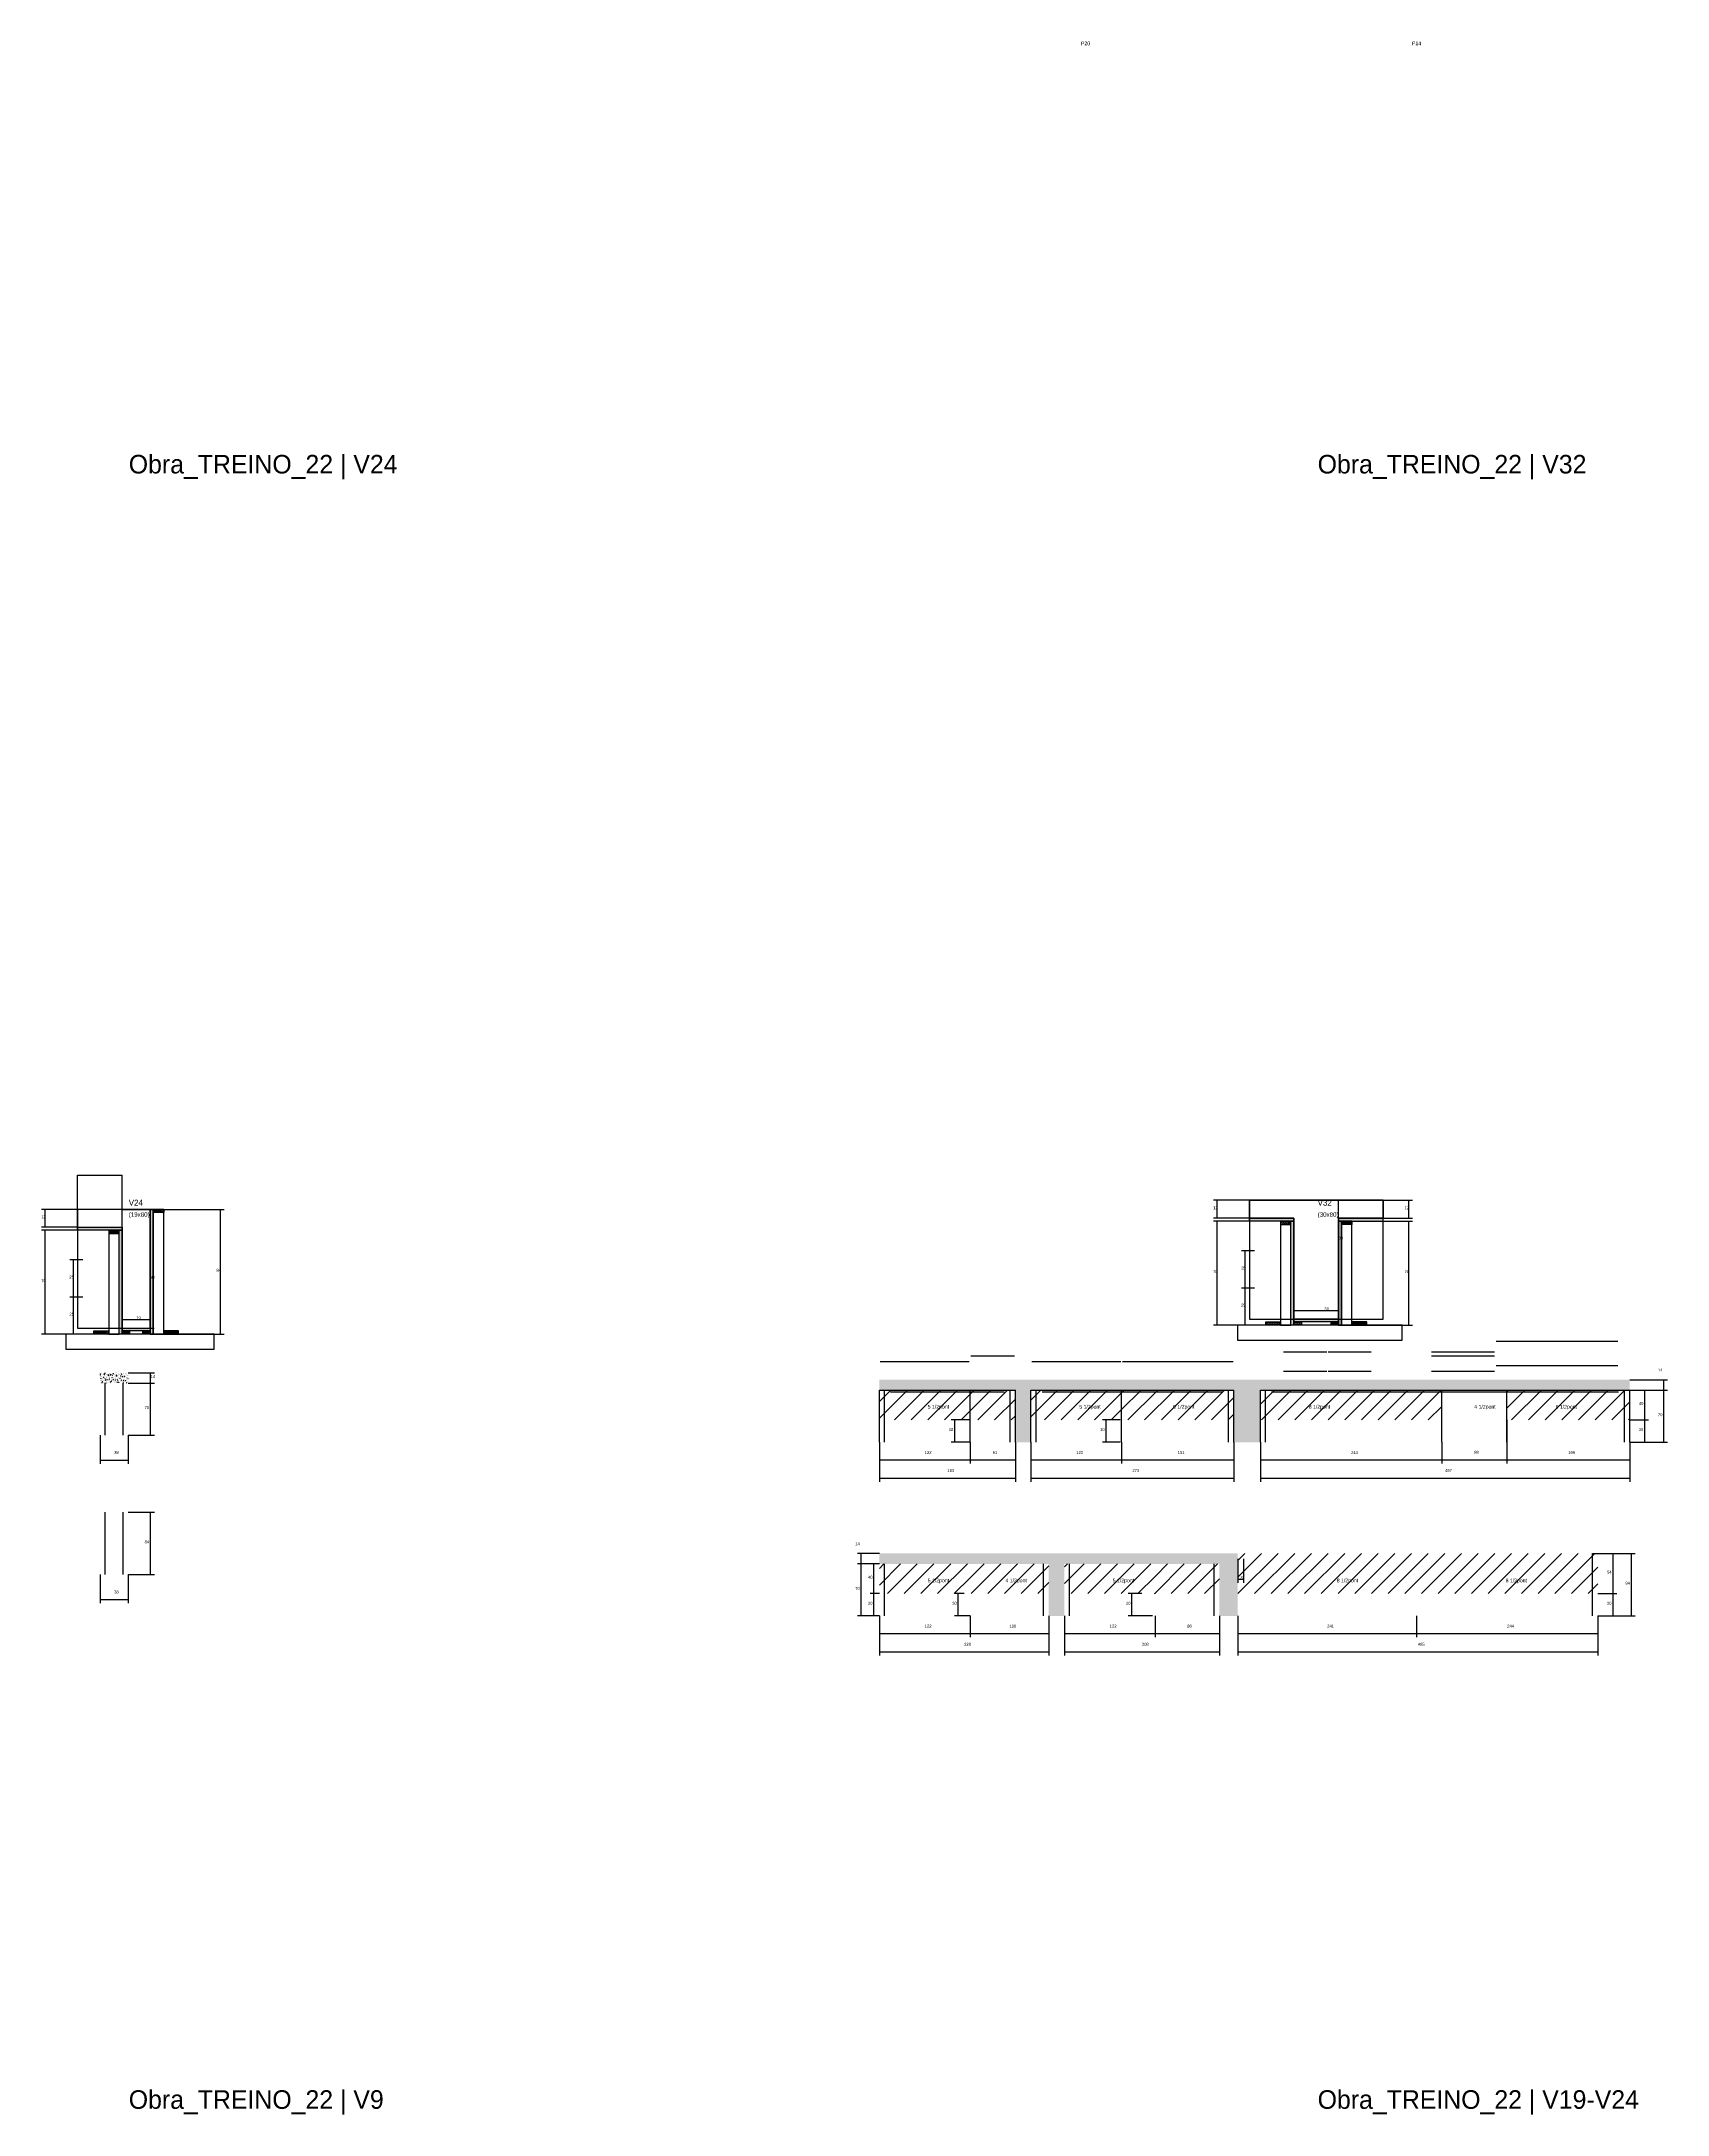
# Model space of a CAD drawing. Header units: metres. Extents: x -2848 to 22762, y -49062 to 1016.
# Drawn here: x 9482 to 11671, y -36418 to -33629 of the extents above; entities that cross this region are included whole.
import ezdxf

# ---------------------------------------------------------------- set-up
doc = ezdxf.new("R2010")
doc.units = ezdxf.units.M
for name, color, linetype in [('CONCRETO', 251, 'Continuous'), ('COTA', 4, 'Continuous'), ('Cota Seção (2x)', 4, 'Continuous'), ('Hachura', 253, 'Continuous'), ('LABEL_ID', 3, 'Continuous'), ('Madeira', 126, 'Continuous'), ('NOMENCLATURA', 7, 'Continuous'), ('Painéis', 200, 'Continuous'), ('SARR_2.2x7', 40, 'Continuous'), ('Texto Seção', 7, 'Continuous')]:
    doc.layers.add(name, color=color, linetype=linetype)

msp = doc.modelspace()

# ---------------------------------------------------------------- hatches: boundary and pattern name
at = {"layer": 'COTA'}
h = msp.add_hatch(dxfattribs=at)
h.set_pattern_fill('AR-CONC', scale=0.03)
h.paths.add_polyline_path([(9561.3, -35433.7), (9599.3, -35433.7), (9599.3, -35419.7), (9561.3, -35419.7)])
h = msp.add_hatch(dxfattribs=at)
h.set_pattern_fill('AR-CONC', scale=0.03)
h.paths.add_polyline_path([(10793.2, -35443.2), (10793.2, -35513.2), (10814.2, -35513.2), (10814.2, -35443.2), (11087.2, -35443.2), (11087.2, -35513.2), (11123, -35513.2), (11123, -35443.2), (11620, -35443.2), (11620, -35429.2), (10610.2, -35429.2), (10610.2, -35443.2)])
h = msp.add_hatch(dxfattribs=at)
h.set_pattern_fill('AR-CONC', scale=0.03)
h.paths.add_polyline_path([(10838.2, -35746.9), (10859.2, -35746.9), (10859.2, -35676.9), (11067.7, -35676.9), (11067.7, -35746.9), (11092.5, -35746.9), (11092.5, -35662.9), (10610.2, -35662.9), (10610.2, -35676.9), (10838.2, -35676.9)])
at = {"layer": 'Hachura'}
h = msp.add_hatch(color=8, dxfattribs=at)
h.dxf.hatch_style = 1
h.paths.add_polyline_path([(9633, -35200), (9629, -35200), (9629, -35200), (9629, -35368), (9629, -35368), (9633, -35368), (9633, -35368), (9633, -35200)])
h = msp.add_hatch(dxfattribs=at)
h.set_pattern_fill('ANSI31', scale=0.5)
h.paths.add_polyline_path([(9647, -35200), (9647, -35204.4), (9647, -35204.4), (9633, -35204.4), (9633, -35204.4), (9633, -35200), (9633, -35200), (9647, -35200)])
h = msp.add_hatch(color=8, dxfattribs=at)
h.dxf.hatch_style = 1
h.paths.add_polyline_path([(11108.1, -35215.8), (11108.1, -35211.8), (11108.1, -35211.8), (11168.1, -35211.8), (11168.1, -35211.8), (11168.1, -35215.8), (11168.1, -35215.8), (11108.1, -35215.8)])
h = msp.add_hatch(dxfattribs=at)
h.set_pattern_fill('ANSI31', scale=0.5)
h.paths.add_polyline_path([(11150.1, -35215.8), (11150.1, -35220.2), (11150.1, -35220.2), (11164.1, -35220.2), (11164.1, -35220.2), (11164.1, -35215.8), (11164.1, -35215.8), (11150.1, -35215.8)])
h = msp.add_hatch(color=8, dxfattribs=at)
h.dxf.hatch_style = 1
h.paths.add_polyline_path([(11164.1, -35215.8), (11168.1, -35215.8), (11168.1, -35215.8), (11168.1, -35355.8), (11168.1, -35355.8), (11164.1, -35355.8), (11164.1, -35355.8), (11164.1, -35215.8)])
h = msp.add_hatch(color=8, dxfattribs=at)
h.dxf.hatch_style = 1
h.paths.add_polyline_path([(11288.1, -35215.8), (11288.1, -35211.8), (11288.1, -35211.8), (11228.1, -35211.8), (11228.1, -35211.8), (11228.1, -35215.8), (11228.1, -35215.8), (11288.1, -35215.8)])
h = msp.add_hatch(color=8, dxfattribs=at)
h.dxf.hatch_style = 1
h.paths.add_polyline_path([(11232.1, -35215.8), (11228.1, -35215.8), (11228.1, -35215.8), (11228.1, -35355.8), (11228.1, -35355.8), (11232.1, -35355.8), (11232.1, -35355.8), (11232.1, -35215.8)])
h = msp.add_hatch(dxfattribs=at)
h.set_pattern_fill('ANSI31', scale=0.5)
h.paths.add_polyline_path([(11246.1, -35215.8), (11246.1, -35220.2), (11246.1, -35220.2), (11232.1, -35220.2), (11232.1, -35220.2), (11232.1, -35215.8), (11232.1, -35215.8), (11246.1, -35215.8)])
h = msp.add_hatch(color=8, dxfattribs=at)
h.dxf.hatch_style = 1
h.paths.add_polyline_path([(9531, -35228), (9531, -35224), (9531, -35224), (9591, -35224), (9591, -35224), (9591, -35228), (9591, -35228), (9531, -35228)])
h = msp.add_hatch(dxfattribs=at)
h.set_pattern_fill('ANSI31', scale=0.5)
h.paths.add_polyline_path([(9573, -35228), (9573, -35232.4), (9573, -35232.4), (9587, -35232.4), (9587, -35232.4), (9587, -35228), (9587, -35228), (9573, -35228)])
h = msp.add_hatch(color=8, dxfattribs=at)
h.dxf.hatch_style = 1
h.paths.add_polyline_path([(9587, -35228), (9591, -35228), (9591, -35228), (9591, -35368), (9591, -35368), (9587, -35368), (9587, -35368), (9587, -35228)])
h = msp.add_hatch(color=8, dxfattribs=at)
h.dxf.hatch_style = 1
h.paths.add_polyline_path([(9591, -35363.6), (9591, -35360), (9591, -35360), (9629, -35360), (9629, -35360), (9629, -35363.6), (9629, -35363.6), (9591, -35363.6)])
h = msp.add_hatch(dxfattribs=at)
h.set_pattern_fill('ANSI31', scale=0.5)
h.paths.add_polyline_path([(11130.1, -35355.8), (11130.1, -35351.4), (11130.1, -35351.4), (11150.1, -35351.4), (11150.1, -35351.4), (11150.1, -35355.8), (11150.1, -35355.8), (11130.1, -35355.8)])
h = msp.add_hatch(color=8, dxfattribs=at)
h.dxf.hatch_style = 1
h.paths.add_polyline_path([(11168.1, -35351.4), (11168.1, -35347.8), (11168.1, -35347.8), (11228.1, -35347.8), (11228.1, -35347.8), (11228.1, -35351.4), (11228.1, -35351.4), (11168.1, -35351.4)])
h = msp.add_hatch(dxfattribs=at)
h.set_pattern_fill('ANSI31', scale=0.5)
h.paths.add_polyline_path([(11168.1, -35355.8), (11168.1, -35351.4), (11168.1, -35351.4), (11178.1, -35351.4), (11178.1, -35351.4), (11178.1, -35355.8), (11178.1, -35355.8), (11168.1, -35355.8)])
h = msp.add_hatch(dxfattribs=at)
h.set_pattern_fill('ANSI31', scale=0.5)
h.paths.add_polyline_path([(11218.1, -35355.8), (11218.1, -35351.4), (11218.1, -35351.4), (11228.1, -35351.4), (11228.1, -35351.4), (11228.1, -35355.8), (11228.1, -35355.8), (11218.1, -35355.8)])
h = msp.add_hatch(dxfattribs=at)
h.set_pattern_fill('ANSI31', scale=0.5)
h.paths.add_polyline_path([(11266.1, -35355.8), (11266.1, -35351.4), (11266.1, -35351.4), (11246.1, -35351.4), (11246.1, -35351.4), (11246.1, -35355.8), (11246.1, -35355.8), (11266.1, -35355.8)])
h = msp.add_hatch(dxfattribs=at)
h.set_pattern_fill('ANSI31', scale=0.5)
h.paths.add_polyline_path([(9553, -35368), (9553, -35363.6), (9553, -35363.6), (9573, -35363.6), (9573, -35363.6), (9573, -35368), (9573, -35368), (9553, -35368)])
h = msp.add_hatch(dxfattribs=at)
h.set_pattern_fill('ANSI31', scale=0.5)
h.paths.add_polyline_path([(9591, -35368), (9591, -35363.6), (9591, -35363.6), (9601, -35363.6), (9601, -35363.6), (9601, -35368), (9601, -35368), (9591, -35368)])
h = msp.add_hatch(dxfattribs=at)
h.set_pattern_fill('ANSI31', scale=0.5)
h.paths.add_polyline_path([(9619, -35368), (9619, -35363.6), (9619, -35363.6), (9629, -35363.6), (9629, -35363.6), (9629, -35368), (9629, -35368), (9619, -35368)])
h = msp.add_hatch(dxfattribs=at)
h.set_pattern_fill('ANSI31', scale=0.5)
h.paths.add_polyline_path([(9667, -35368), (9667, -35363.6), (9667, -35363.6), (9647, -35363.6), (9647, -35363.6), (9647, -35368), (9647, -35368), (9667, -35368)])
h = msp.add_hatch(dxfattribs=at)
h.set_pattern_fill('ANSI31', scale=5)
h.paths.add_polyline_path([(10610.2, -35443.2), (10610.2, -35483.2), (10732.2, -35483.2), (10732.2, -35443.2)])
h = msp.add_hatch(dxfattribs=at)
h.set_pattern_fill('ANSI31', scale=5)
h.paths.add_polyline_path([(10793.2, -35443.2), (10732.2, -35443.2), (10732.2, -35483.2), (10793.2, -35483.2)])
h = msp.add_hatch(dxfattribs=at)
h.set_pattern_fill('ANSI31', scale=5)
h.paths.add_polyline_path([(10936.2, -35483.2), (10936.2, -35443.2), (10814.2, -35443.2), (10814.2, -35483.2)])
h = msp.add_hatch(dxfattribs=at)
h.set_pattern_fill('ANSI31', scale=5)
h.paths.add_polyline_path([(11087.2, -35483.2), (11087.2, -35443.2), (10936.2, -35443.2), (10936.2, -35483.2)])
h = msp.add_hatch(dxfattribs=at)
h.set_pattern_fill('ANSI31', scale=5)
h.paths.add_polyline_path([(11123, -35443.2), (11123, -35483.2), (11367, -35483.2), (11367, -35443.2)])
h = msp.add_hatch(dxfattribs=at)
h.set_pattern_fill('ANSI31', scale=5)
h.paths.add_polyline_path([(11620, -35483.2), (11620, -35443.2), (11454.5, -35443.2), (11454.5, -35483.2)])
h = msp.add_hatch(dxfattribs=at)
h.set_pattern_fill('ANSI31', scale=5)
h.paths.add_polyline_path([(11092.5, -35662.9), (11092.5, -35716.9), (11333.1, -35716.9), (11333.1, -35662.9)])
h = msp.add_hatch(dxfattribs=at)
h.set_pattern_fill('ANSI31', scale=5)
h.paths.add_polyline_path([(11333.1, -35662.9), (11333.1, -35716.9), (11577.1, -35716.9), (11577.1, -35662.9)])
h = msp.add_hatch(dxfattribs=at)
h.set_pattern_fill('ANSI31', scale=5)
h.paths.add_polyline_path([(10610.2, -35676.9), (10610.2, -35716.9), (10732.2, -35716.9), (10732.2, -35676.9)])
h = msp.add_hatch(dxfattribs=at)
h.set_pattern_fill('ANSI31', scale=5)
h.paths.add_polyline_path([(10838.2, -35676.9), (10732.2, -35676.9), (10732.2, -35716.9), (10838.2, -35716.9)])
h = msp.add_hatch(dxfattribs=at)
h.set_pattern_fill('ANSI31', scale=5)
h.paths.add_polyline_path([(10981.2, -35716.9), (10981.2, -35676.9), (10859.2, -35676.9), (10859.2, -35716.9)])
h = msp.add_hatch(dxfattribs=at)
h.set_pattern_fill('ANSI31', scale=5)
h.paths.add_polyline_path([(10981.2, -35676.9), (10981.2, -35716.9), (11067.7, -35716.9), (11067.7, -35676.9)])

# ---------------------------------------------------------------- linework, layer by layer
at = {"layer": 'CONCRETO'}
for points in [[(11228.1, -35211.8), (11228.1, -35221.8), (11228.1, -35347.8), (11168.1, -35347.8), (11168.1, -35211.8), (11108.1, -35211.8), (11108.1, -35187.8), (11228.1, -35187.8), (11288.1, -35187.8), (11288.1, -35211.8)], [(11108.1, -35347.8), (11288.1, -35347.8), (11288.1, -35187.8), (11108.1, -35187.8)], [(9629, -35220), (9629, -35200), (9531, -35200), (9531, -35224), (9591, -35224), (9591, -35360), (9629, -35360), (9629, -35220)], [(9531, -35360), (9629, -35360), (9629, -35200), (9531, -35200)]]:
    msp.add_lwpolyline(points, close=True, dxfattribs=at)
at = {"layer": 'COTA'}
for p, q in [((11108.1, -35187.8), (11059.8, -35187.8)), ((11064.8, -35211.8), (11064.8, -35187.8)), ((11288.1, -35187.8), (11327.6, -35187.8)), ((11322.6, -35211.8), (11322.6, -35187.8)), ((9531, -35200), (9482.7, -35200)), ((9487.7, -35224), (9487.7, -35200)), ((9647, -35200), (9728.5, -35200)), ((9723.5, -35368), (9723.5, -35200)), ((11108.1, -35211.8), (11059.8, -35211.8)), ((11108.1, -35215.8), (11059.8, -35215.8)), ((11064.8, -35355.8), (11064.8, -35215.8)), ((11246.1, -35215.8), (11327.6, -35215.8)), ((11288.1, -35211.8), (11327.6, -35211.8)), ((11322.6, -35355.8), (11322.6, -35215.8)), ((9531, -35224), (9482.7, -35224)), ((9531, -35228), (9482.7, -35228)), ((9487.7, -35368), (9487.7, -35228)), ((9538, -35268), (9520.5, -35268)), ((9525.5, -35318), (9525.5, -35268)), ((11115.1, -35255.8), (11097.6, -35255.8)), ((11102.6, -35305.8), (11102.6, -35255.8)), ((11115.1, -35305.8), (11097.6, -35305.8)), ((11115.1, -35305.8), (11097.6, -35305.8)), ((11102.6, -35355.8), (11102.6, -35305.8)), ((9538, -35318), (9520.5, -35318)), ((9538, -35318), (9520.5, -35318)), ((9525.5, -35368), (9525.5, -35318)), ((11130.1, -35355.8), (11059.8, -35355.8)), ((11115.1, -35355.8), (11097.6, -35355.8)), ((11266.1, -35355.8), (11327.6, -35355.8)), ((9553, -35368), (9482.7, -35368)), ((9538, -35368), (9520.5, -35368)), ((9667, -35368), (9728.5, -35368)), ((9599.3, -35419.7), (9634.4, -35419.7)), ((9599.3, -35433.7), (9634.4, -35433.7)), ((9599.3, -35433.7), (9634.4, -35433.7)), ((9629.4, -35433.7), (9629.4, -35419.7)), ((9629.4, -35503.7), (9629.4, -35433.7)), ((11620, -35429.2), (11670.9, -35429.2)), ((11620, -35443.2), (11670.9, -35443.2)), ((11620, -35443.2), (11670.9, -35443.2)), ((11620, -35443.2), (11645.3, -35443.2)), ((11640.3, -35483.2), (11640.3, -35443.2)), ((11665.9, -35443.2), (11665.9, -35429.2)), ((11665.9, -35513.2), (11665.9, -35443.2)), ((10732.2, -35483.2), (10706.6, -35483.2)), ((10711.6, -35513.2), (10711.6, -35483.2)), ((10934.4, -35483.2), (10910.5, -35483.2)), ((10915.5, -35513.2), (10915.5, -35483.2)), ((11454.5, -35483.2), (11454.5, -35542)), ((11620, -35483.2), (11645.3, -35483.2)), ((11620, -35483.2), (11645.3, -35483.2)), ((11640.3, -35513.2), (11640.3, -35483.2)), ((9561.3, -35503.7), (9561.3, -35542.2)), ((9599.3, -35503.7), (9599.3, -35542.2)), ((9599.3, -35503.7), (9634.4, -35503.7)), ((10610.2, -35513.2), (10610.2, -35542)), ((10610.2, -35513.2), (10610.2, -35566.5)), ((10732.2, -35513.2), (10706.6, -35513.2)), ((10732.2, -35513.2), (10732.2, -35542)), ((10732.2, -35513.2), (10732.2, -35542)), ((10793.2, -35513.2), (10793.2, -35542)), ((10793.2, -35513.2), (10793.2, -35566.5)), ((10814.2, -35513.2), (10814.2, -35542)), ((10814.2, -35513.2), (10814.2, -35566.5)), ((10934.4, -35513.2), (10910.5, -35513.2)), ((10936.2, -35513.2), (10936.2, -35542)), ((10936.2, -35513.2), (10936.2, -35542)), ((11087.2, -35513.2), (11087.2, -35542)), ((11087.2, -35513.2), (11087.2, -35566.5)), ((11123, -35513.2), (11123, -35542)), ((11123, -35513.2), (11123, -35566.5)), ((11367, -35513.2), (11367, -35542)), ((11367, -35513.2), (11367, -35542)), ((11454.5, -35513.2), (11454.5, -35542)), ((11620, -35513.2), (11620, -35566.5)), ((11620, -35513.2), (11670.9, -35513.2)), ((11620, -35513.2), (11620, -35542)), ((11620, -35513.2), (11645.3, -35513.2)), ((9561.3, -35537.2), (9599.3, -35537.2)), ((10610.2, -35537), (10732.2, -35537)), ((10732.2, -35537), (10793.2, -35537)), ((10814.2, -35537), (10936.2, -35537)), ((10936.2, -35537), (11087.2, -35537)), ((11123, -35537), (11367, -35537)), ((11367, -35537), (11454.5, -35537)), ((11454.5, -35537), (11620, -35537)), ((10610.2, -35561.5), (10793.2, -35561.5)), ((10814.2, -35561.5), (11087.2, -35561.5)), ((11123, -35561.5), (11620, -35561.5)), ((9599.3, -35607.4), (9634.4, -35607.4)), ((9629.4, -35691.4), (9629.4, -35607.4)), ((10610.2, -35662.9), (10580.7, -35662.9)), ((10585.7, -35676.9), (10585.7, -35662.9)), ((11570.1, -35662.9), (11602.5, -35662.9)), ((11577.1, -35662.9), (11627.2, -35662.9)), ((11597.5, -35716.9), (11597.5, -35662.9)), ((11622.2, -35746.9), (11622.2, -35662.9)), ((9561.3, -35691.4), (9561.3, -35729.8)), ((9599.3, -35691.4), (9599.3, -35729.8)), ((9599.3, -35691.4), (9634.4, -35691.4)), ((10610.2, -35676.9), (10580.7, -35676.9)), ((10610.2, -35676.9), (10580.7, -35676.9)), ((10585.7, -35746.9), (10585.7, -35676.9)), ((10610.2, -35676.9), (10597.9, -35676.9)), ((10602.9, -35716.9), (10602.9, -35676.9)), ((11092.5, -35669.9), (11092.5, -35702.4)), ((11092.5, -35697.4), (11100, -35697.4)), ((11100, -35669.9), (11100, -35702.4)), ((9561.3, -35724.8), (9599.3, -35724.8)), ((10610.2, -35716.9), (10597.9, -35716.9)), ((10610.2, -35716.9), (10597.9, -35716.9)), ((10602.9, -35746.9), (10602.9, -35716.9)), ((10724.2, -35716.9), (10711.3, -35716.9)), ((10716.3, -35746.9), (10716.3, -35716.9)), ((10963.4, -35716.9), (10945.1, -35716.9)), ((10950.1, -35746.9), (10950.1, -35716.9)), ((11577.1, -35716.9), (11602.5, -35716.9)), ((11577.1, -35716.9), (11602.5, -35716.9)), ((11597.5, -35746.9), (11597.5, -35716.9)), ((10610.2, -35746.9), (10580.7, -35746.9)), ((10610.2, -35746.9), (10597.9, -35746.9)), ((10610.2, -35746.9), (10610.2, -35775.7)), ((10610.2, -35746.9), (10610.2, -35800.2)), ((10732.2, -35746.9), (10711.3, -35746.9)), ((10732.2, -35746.9), (10732.2, -35775.7)), ((10732.2, -35746.9), (10732.2, -35775.7)), ((10838.2, -35746.9), (10838.2, -35775.7)), ((10838.2, -35746.9), (10838.2, -35800.2)), ((10859.2, -35746.9), (10859.2, -35775.7)), ((10859.2, -35746.9), (10859.2, -35800.2)), ((10977.7, -35746.9), (10945.1, -35746.9)), ((10981.2, -35746.9), (10981.2, -35775.7)), ((10981.2, -35746.9), (10981.2, -35775.7)), ((11067.7, -35746.9), (11067.7, -35775.7)), ((11067.7, -35746.9), (11067.7, -35800.2)), ((11092.5, -35746.9), (11092.5, -35775.7)), ((11092.5, -35746.9), (11092.5, -35800.2)), ((11333.1, -35746.9), (11333.1, -35775.7)), ((11333.1, -35746.9), (11333.1, -35775.7)), ((11577.1, -35746.9), (11577.1, -35775.7)), ((11577.1, -35746.9), (11577.1, -35800.2)), ((11577.1, -35746.9), (11627.2, -35746.9)), ((11577.1, -35746.9), (11602.5, -35746.9)), ((10610.2, -35770.7), (10732.2, -35770.7)), ((10732.2, -35770.7), (10838.2, -35770.7)), ((10859.2, -35770.7), (10981.2, -35770.7)), ((10981.2, -35770.7), (11067.7, -35770.7)), ((11092.5, -35770.7), (11333.1, -35770.7)), ((11333.1, -35770.7), (11577.1, -35770.7)), ((10610.2, -35795.2), (10838.2, -35795.2)), ((10859.2, -35795.2), (11067.7, -35795.2)), ((11092.5, -35795.2), (11577.1, -35795.2))]:
    msp.add_line(p, q, dxfattribs=at)
at = {"layer": 'Cota Seção (2x)'}
for p, q in [((11168.1, -35187.8), (11233.1, -35187.8)), ((11228.1, -35347.8), (11228.1, -35187.8)), ((9591, -35200), (9634, -35200)), ((9629, -35360), (9629, -35200)), ((11168.1, -35347.8), (11168.1, -35331)), ((11228.1, -35347.8), (11228.1, -35331)), ((9591, -35360), (9591, -35343.1)), ((9591, -35348.1), (9629, -35348.1)), ((9591, -35360), (9634, -35360)), ((9629, -35360), (9629, -35343.1)), ((11168.1, -35336), (11228.1, -35336)), ((11168.1, -35347.8), (11233.1, -35347.8))]:
    msp.add_line(p, q, dxfattribs=at)
at = {"layer": 'Madeira'}
for points in [[(9647, -35200), (9647, -35204.4), (9633, -35204.4), (9633, -35200)], [(9647, -35200), (9633, -35200), (9633, -35368), (9647, -35368)], [(11150.1, -35215.8), (11150.1, -35220.2), (11164.1, -35220.2), (11164.1, -35215.8)], [(11150.1, -35355.8), (11164.1, -35355.8), (11164.1, -35215.8), (11150.1, -35215.8)], [(11246.1, -35215.8), (11246.1, -35220.2), (11232.1, -35220.2), (11232.1, -35215.8)], [(11246.1, -35215.8), (11232.1, -35215.8), (11232.1, -35355.8), (11246.1, -35355.8)], [(9573, -35228), (9573, -35232.4), (9587, -35232.4), (9587, -35228)], [(9573, -35368), (9587, -35368), (9587, -35228), (9573, -35228)], [(11092.3, -35375.8), (11313.9, -35375.8), (11313.9, -35355.8), (11092.3, -35355.8)], [(11130.1, -35355.8), (11130.1, -35351.4), (11150.1, -35351.4), (11150.1, -35355.8)], [(11168.1, -35355.8), (11168.1, -35351.4), (11178.1, -35351.4), (11178.1, -35355.8)], [(11218.1, -35355.8), (11218.1, -35351.4), (11228.1, -35351.4), (11228.1, -35355.8)], [(11266.1, -35355.8), (11266.1, -35351.4), (11246.1, -35351.4), (11246.1, -35355.8)], [(9515.2, -35388), (9714.8, -35388), (9714.8, -35368), (9515.2, -35368)], [(9553, -35368), (9553, -35363.6), (9573, -35363.6), (9573, -35368)], [(9591, -35368), (9591, -35363.6), (9601, -35363.6), (9601, -35368)], [(9619, -35368), (9619, -35363.6), (9629, -35363.6), (9629, -35368)], [(9667, -35368), (9667, -35363.6), (9647, -35363.6), (9647, -35368)]]:
    msp.add_lwpolyline(points, close=True, dxfattribs=at)
at = {"layer": 'Painéis'}
for p, q in [((9531, -35154), (9591.2, -35154)), ((9531, -35224), (9531, -35154)), ((9591.2, -35224), (9591.2, -35154)), ((11108.1, -35211.8), (11168.1, -35211.8)), ((11108.1, -35215.8), (11108.1, -35211.8)), ((11168.1, -35215.8), (11168.1, -35211.8)), ((11168.1, -35355.8), (11168.1, -35215.8)), ((11228.1, -35211.8), (11288.1, -35211.8)), ((11228.1, -35215.8), (11228.1, -35211.8)), ((11228.1, -35355.8), (11228.1, -35215.8)), ((11288.1, -35215.8), (11288.1, -35211.8)), ((9531, -35224), (9591, -35224)), ((9531, -35228), (9531, -35224)), ((9531, -35224), (9591.2, -35224)), ((9591, -35228), (9591, -35224)), ((9591, -35368), (9591, -35228)), ((11168.1, -35347.8), (11228.1, -35347.8)), ((11168.1, -35351.4), (11168.1, -35347.8)), ((11228.1, -35351.4), (11228.1, -35347.8)), ((10610.2, -35443.2), (10793.2, -35443.2)), ((10610.2, -35513.2), (10610.2, -35443.2)), ((10732.2, -35513.2), (10732.2, -35443.2)), ((10793.2, -35513.2), (10793.2, -35443.2)), ((10814.2, -35443.2), (11087.2, -35443.2)), ((10814.2, -35513.2), (10814.2, -35443.2)), ((10936.2, -35513.2), (10936.2, -35443.2)), ((11087.2, -35513.2), (11087.2, -35443.2)), ((11123, -35443.2), (11620, -35443.2)), ((11123, -35513.2), (11123, -35443.2)), ((11367, -35513.2), (11367, -35443.2)), ((11454.5, -35513.2), (11454.5, -35443.2)), ((11620, -35513.2), (11620, -35443.2))]:
    msp.add_line(p, q, dxfattribs=at)
for points in [[(9633, -35200), (9629, -35200), (9629, -35368), (9633, -35368)], [(11108.1, -35215.8), (11108.1, -35211.8), (11168.1, -35211.8), (11168.1, -35215.8)], [(11164.1, -35215.8), (11168.1, -35215.8), (11168.1, -35355.8), (11164.1, -35355.8)], [(11288.1, -35215.8), (11288.1, -35211.8), (11228.1, -35211.8), (11228.1, -35215.8)], [(11232.1, -35215.8), (11228.1, -35215.8), (11228.1, -35355.8), (11232.1, -35355.8)], [(9531, -35228), (9531, -35224), (9591, -35224), (9591, -35228)], [(9587, -35228), (9591, -35228), (9591, -35368), (9587, -35368)], [(9591, -35363.6), (9591, -35360), (9629, -35360), (9629, -35363.6)], [(11168.1, -35351.4), (11168.1, -35347.8), (11228.1, -35347.8), (11228.1, -35351.4)]]:
    msp.add_lwpolyline(points, close=True, dxfattribs=at)
at = {"layer": 'SARR_2.2x7'}
for p, q in [((11440.2, -35377.1), (11604.2, -35377.1)), ((10611.2, -35404.6), (10731.2, -35404.6)), ((10733.2, -35396.9), (10792.2, -35396.9)), ((10815.2, -35404.6), (10935.2, -35404.6)), ((10937.2, -35404.6), (11086.2, -35404.6)), ((11154.2, -35391.8), (11212.2, -35391.8)), ((11154.2, -35417.5), (11212.2, -35417.5)), ((11214.2, -35391.8), (11272.2, -35391.8)), ((11214.2, -35417.5), (11272.2, -35417.5)), ((11353.2, -35391.8), (11438.2, -35391.8)), ((11353.2, -35396.9), (11438.2, -35396.9)), ((11353.2, -35417.5), (11438.2, -35417.5)), ((11440.2, -35410.1), (11604.2, -35410.1)), ((9568.3, -35503.7), (9568.3, -35433.7)), ((9592.3, -35503.7), (9592.3, -35433.7)), ((10617.2, -35513.2), (10617.2, -35443.2)), ((10625.2, -35445.4), (10732.2, -35445.4)), ((10732.2, -35445.4), (10778.2, -35445.4)), ((10786.2, -35513.2), (10786.2, -35443.2)), ((10821.2, -35513.2), (10821.2, -35443.2)), ((10829.2, -35445.4), (10936.2, -35445.4)), ((10936.2, -35445.4), (11072.2, -35445.4)), ((11080.2, -35513.2), (11080.2, -35443.2)), ((11130, -35513.2), (11130, -35443.2)), ((11138, -35445.4), (11367, -35445.4)), ((11367, -35445.4), (11454.5, -35445.4)), ((11454.5, -35445.4), (11605, -35445.4)), ((11613, -35513.2), (11613, -35443.2)), ((9568.3, -35691.4), (9568.3, -35607.4)), ((9592.3, -35691.4), (9592.3, -35607.4)), ((11570.1, -35746.9), (11570.1, -35662.9)), ((10617.2, -35746.9), (10617.2, -35676.9)), ((10831.2, -35746.9), (10831.2, -35676.9)), ((10866.2, -35746.9), (10866.2, -35676.9)), ((11060.7, -35746.9), (11060.7, -35676.9))]:
    msp.add_line(p, q, dxfattribs=at)

# ---------------------------------------------------------------- texts
at = {"layer": 'COTA'}
for s, p in [('12', (9482.2, -35212)), ('12', (11059.3, -35199.8)), ('12', (11317.1, -35199.8)), ('25', (11097.1, -35280.8)), ('70', (9482.2, -35298)), ('25', (9520, -35293)), ('84', (9718, -35284)), ('70', (11059.3, -35285.8)), ('70', (11317.1, -35285.8)), ('25', (11097.1, -35330.8)), ('25', (9520, -35343)), ('14', (11657.9, -35418.1)), ('14', (9629.4, -35426.7)), ('70', (9621.3, -35468.7)), ('40', (11632.2, -35463.2)), ('70', (11657.8, -35478.2)), ('30', (10703.4, -35498.2)), ('30', (10907.2, -35498.2)), ('30', (11632.1, -35498.2)), ('38', (9580.3, -35528.9)), ('122', (10671.2, -35528.9)), ('61', (10762.7, -35528.9)), ('122', (10875.2, -35528.9)), ('151', (11011.7, -35528.9)), ('244', (11245, -35528.9)), ('88', (11410.7, -35528.8)), ('166', (11537.2, -35528.9)), ('183', (10701.7, -35553.3)), ('273', (10950.7, -35553.3)), ('497', (11371.5, -35553.4)), ('84', (9621.3, -35649.4)), ('14', (10577.6, -35651.9)), ('40', (10594.8, -35696.9)), ('8', (11096.2, -35697.4)), ('54', (11589.4, -35689.9)), ('38', (9580.3, -35716.6)), ('70', (10577.6, -35711.9)), ('84', (11614.2, -35704.9)), ('30', (10594.7, -35731.9)), ('30', (10708.1, -35731.9)), ('30', (10941.9, -35731.9)), ('30', (11589.2, -35731.9)), ('122', (10671.2, -35762.6)), ('106', (10785.2, -35762.6)), ('122', (10920.2, -35762.6)), ('86', (11024.4, -35762.6)), ('241', (11212.8, -35762.6)), ('244', (11455.1, -35762.6)), ('228', (10724.2, -35787.1)), ('208', (10963.4, -35787.1)), ('485', (11334.8, -35787.1))]:
    msp.add_text(s, height=4, dxfattribs=at).set_placement(p)
at = {"layer": 'Cota Seção (2x)'}
for s, p in [('80', (11228.1, -35240.6)), ('80', (9629, -35293.5)), ('30', (11209.1, -35336)), ('19', (9610, -35348.1))]:
    msp.add_text(s, height=4, dxfattribs=at).set_placement(p)
at = {"layer": 'LABEL_ID'}
for s, p in [('Obra_TREINO_22 | V24', (9600, -34210)), ('Obra_TREINO_22 | V32', (11200, -34210)), ('Obra_TREINO_22 | V9', (9600, -36410)), ('Obra_TREINO_22 | V19-V24', (11200, -36410))]:
    msp.add_text(s, height=25, dxfattribs=at).set_placement(p)
at = {"layer": 'NOMENCLATURA'}
for s, p in [('P20', (10881.5, -33633.9)), ('P14', (11327, -33633.9)), ('5 1/2pont', (10675.2, -35468)), ('5 1/2pont', (10879.2, -35468)), ('5 1/2pont', (11005.5, -35468)), ('8 1/2pont', (11188, -35468)), ('4 1/2pont', (11410.8, -35468)), ('6 1/2pont', (11520.2, -35468)), ('5 1/2pont', (10675.2, -35701.7)), ('4 1/2pont', (10779.8, -35701.7)), ('5 1/2pont', (10924.2, -35701.7)), ('8 1/2pont', (11225.7, -35701.7)), ('8 1/2pont', (11453, -35701.7))]:
    msp.add_text(s, height=5, dxfattribs=at).set_placement(p)
at = {"layer": 'Texto Seção'}
for s, height, p in [('V24', 8, (9600, -35195)), ('V32', 8, (11200, -35195)), ('(19x80)', 6, (9600, -35210)), ('(30x80)', 6, (11200, -35210))]:
    msp.add_text(s, height=height, dxfattribs=at).set_placement(p)

doc.saveas('drawing.dxf')
